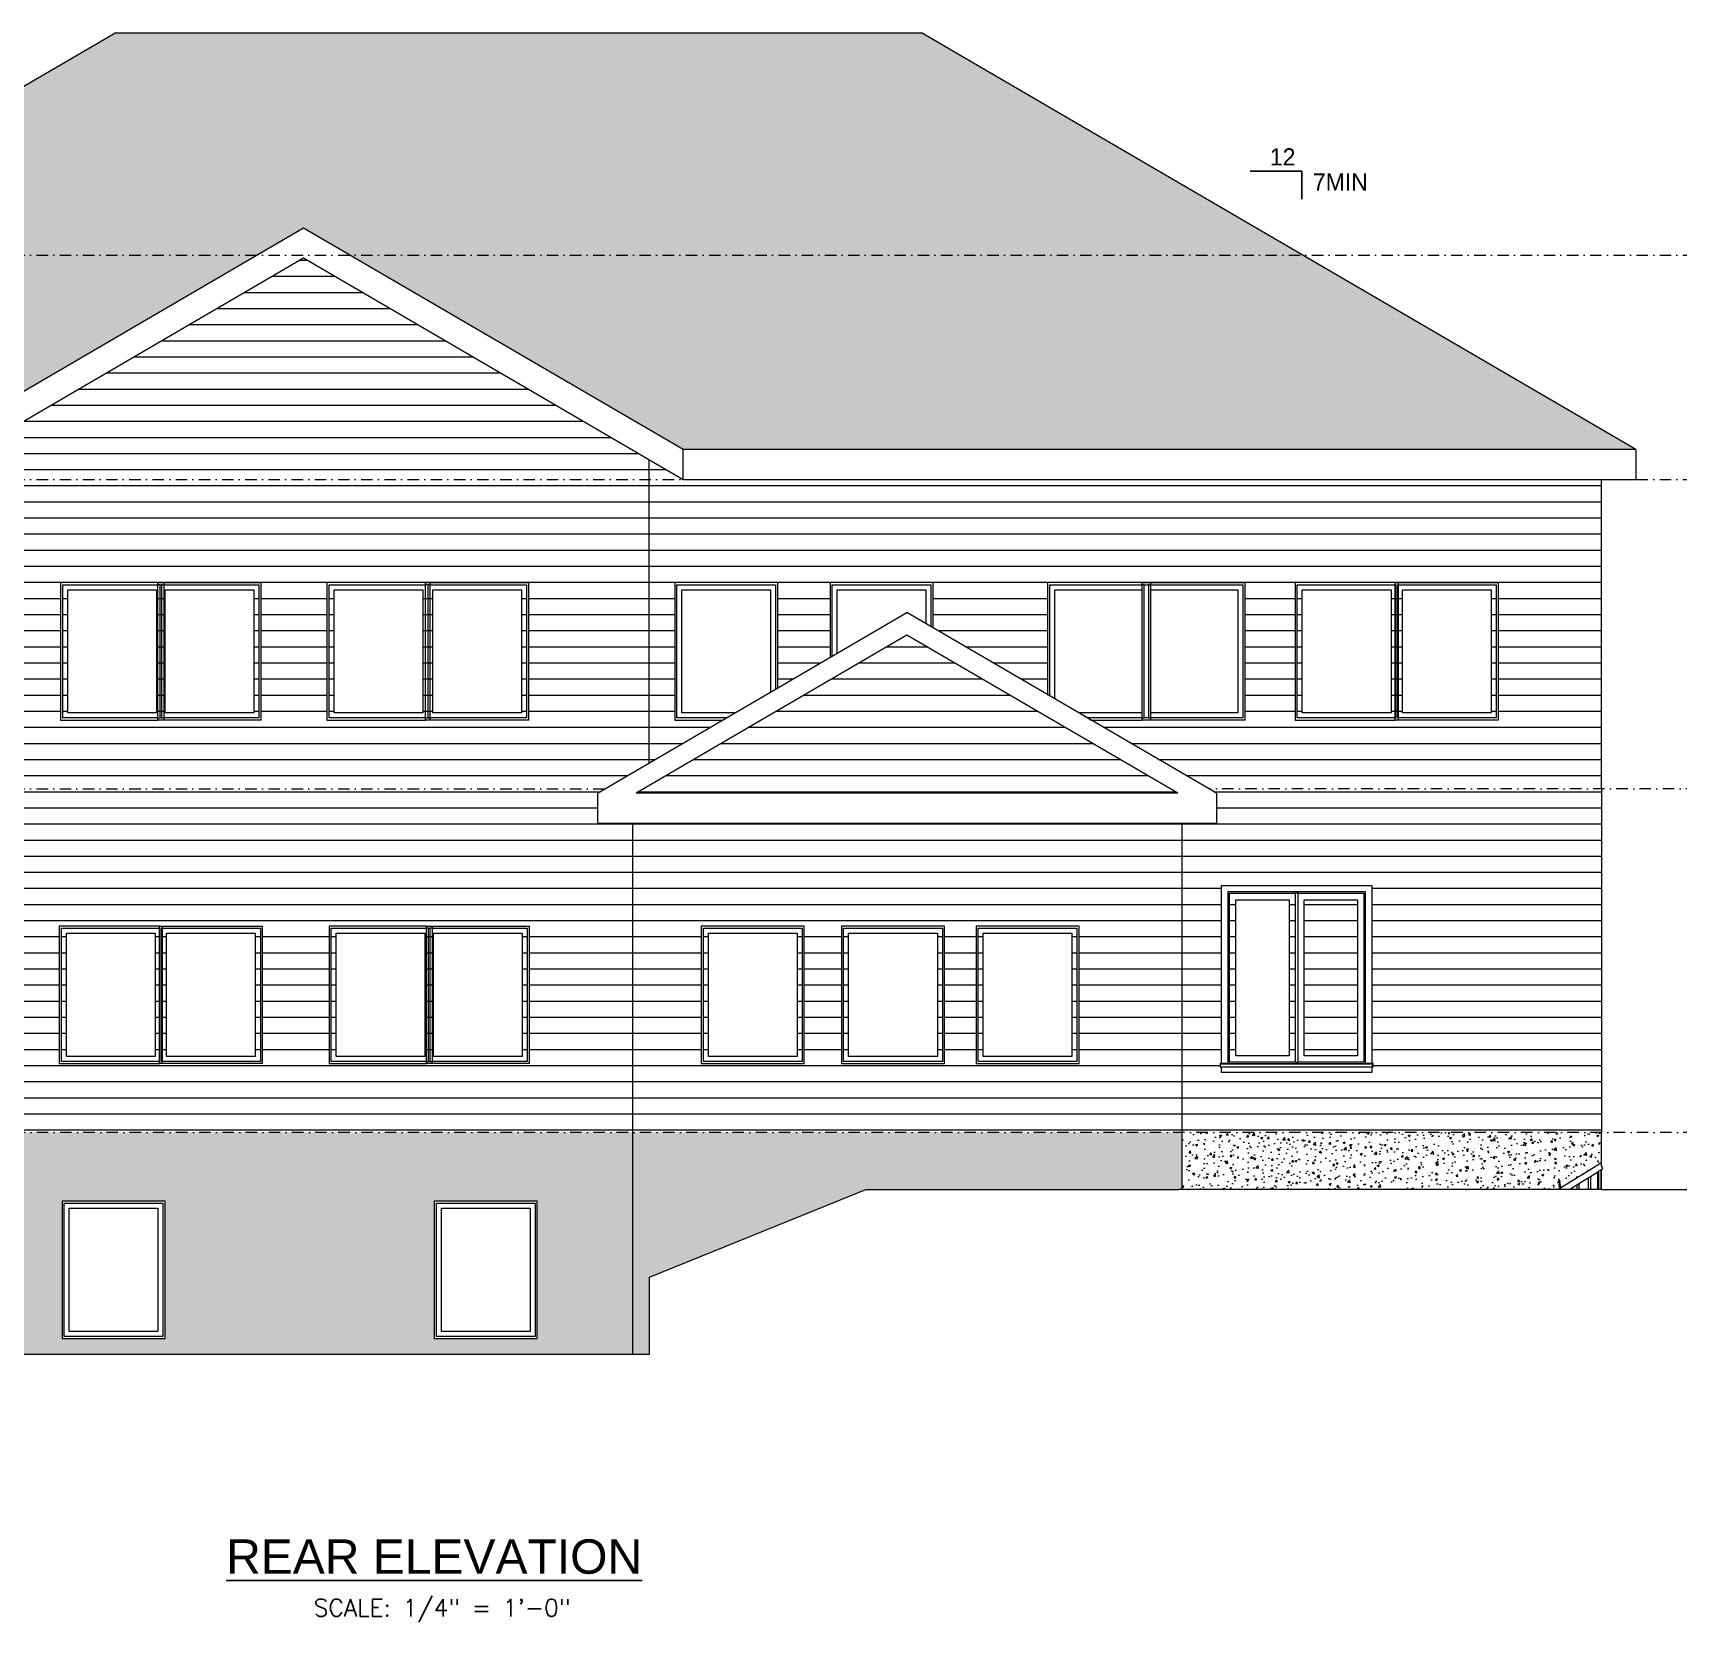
# Model space of a CAD drawing. Extents: x 4834 to 12794, y 1436 to 32221.
# Drawn here: x 11661 to 12235, y 2668 to 3223 of the extents above; entities that cross this region are included whole.
import ezdxf

# ---------------------------------------------------------------- set-up
doc = ezdxf.new("R2010")
doc.units = 0
doc.header["$LTSCALE"] = 8
doc.header["$MEASUREMENT"] = 0
doc.linetypes.add('DASHDOT', pattern=[1, 0.5, -0.25, 0, -0.25])
doc.linetypes.add('HIDDEN', pattern=[0.375, 0.25, -0.125])
doc.layers.get('0').update_dxf_attribs({"lineweight": 9})
doc.layers.add('A-WALLS.', color=7, linetype='Continuous')
doc.layers.add('WALLELEV1-2', color=7, linetype='Continuous')
doc.layers.add('DIM', color=8, linetype='Continuous', lineweight=5)
doc.layers.add('hatch', color=8, linetype='Continuous', lineweight=13)
doc.layers.add('FT-Text', color=7, linetype='Continuous', true_color=0x4f4527)
doc.layers.add('level', color=7, linetype='HIDDEN', lineweight=15, true_color=0x987172)
doc.styles.add('DIM60', font='romans.shx', dxfattribs={"height": 6})
doc.styles.get("Standard").update_dxf_attribs({"font": 'stylu.ttf'})
doc.styles.add('TITLE', font='arial.ttf', dxfattribs={"height": 12})
pattern_1 = [(0, (43.0626, -208.748), (1e-15, 5.625), [])]
pattern_2 = [(50, (43.0626, -208.748), (7.1726018, -0.6275213), [0.75, -8.25]), (355, (43.0626, -208.748), (-1.3875133, 7.5219213), [0.6, -6.6]), (100.451444, (43.66, -208.8006), (5.7850885, 6.8944), [0.637402, -7.011421]), (46.1842, (43.063, -206.748), (10.672413, -1.655193), [1.125, -12.375]), (96.63564, (43.952, -206.886), (9.3466195, 9.741186), [0.956103, -10.517138]), (351.18416, (43.063, -206.748), (9.346619, 9.741186), [0.9, -9.9]), (21, (44.0626, -207.248), (5.9690705, -4.026189), [0.75, -8.25]), (326, (44.0626, -207.248), (2.4331533, 7.2515005), [0.6, -6.6]), (71.451445, (44.56, -207.584), (8.4022238, 3.2253115), [0.637402, -7.011421]), (37.5, (43.0626, -208.7483), (0.12159855, 3.32893854), [0, -6.52, 0, -6.7, 0, -6.625]), (7.5, (43.0626, -208.7483), (2.6306954, 3.9441171), [0, -3.82, 0, -6.37, 0, -2.525]), (327.5, (40.8326, -208.7483), (5.33822436, -0.2255487), [0, -2.5, 0, -7.8, 0, -10.35]), (317.5, (39.8326, -208.7483), (5.8318617, 1.0010498), [0, -3.25, 0, -5.18, 0, -7.35])]

msp = doc.modelspace()

# ---------------------------------------------------------------- hatches: boundary and pattern name
at = {"layer": 'DIM'}
h = msp.add_hatch(dxfattribs=at)
h.set_pattern_fill('AR-CONC', color=1)
h.set_pattern_definition(pattern_2)
h.paths.add_polyline_path([(11634.51926, 2761.74459), (11635.76926, 2761.74459), (11870.04789, 2761.74459), (11870.04789, 2839.16538), (11634.51926, 2839.16538)])
h.paths.add_polyline_path([(11670.76926, 2815.16538), (11706.76926, 2815.16538), (11706.76926, 2767.16538), (11670.76926, 2767.16538)], flags=16)
h.paths.add_polyline_path([(11671.51926, 2814.41538), (11706.01926, 2814.41538), (11706.01926, 2767.91538), (11671.51926, 2767.91538)], flags=0)
h.paths.add_polyline_path([(11673.26926, 2812.66538), (11704.26926, 2812.66538), (11704.26926, 2769.66538), (11673.26926, 2769.66538)], flags=0)
h.paths.add_polyline_path([(11800.79789, 2815.16538), (11836.79789, 2815.16538), (11836.79789, 2767.16538), (11800.79789, 2767.16538)], flags=16)
h.paths.add_polyline_path([(11801.54789, 2814.41538), (11836.04789, 2814.41538), (11836.04789, 2767.91538), (11801.54789, 2767.91538)], flags=0)
h.paths.add_polyline_path([(11803.29789, 2812.66538), (11834.29789, 2812.66538), (11834.29789, 2769.66538), (11803.29789, 2769.66538)], flags=0)
h = msp.add_hatch(dxfattribs=at)
h.set_pattern_fill('AR-CONC', color=1)
h.set_pattern_definition(pattern_2)
h.paths.add_polyline_path([(12062.04789, 2839.16538), (11870.04789, 2839.16538), (11870.04789, 2761.74459), (11870.79789, 2761.74459), (11876.04789, 2761.74459), (11876.04789, 2788.60379), (11951.52693, 2819.21056), (12054.79789, 2819.21056), (12060.79789, 2819.21056), (12062.04789, 2819.21056)])
h = msp.add_hatch(dxfattribs=at)
h.set_pattern_fill('AR-CONC', color=1)
h.set_pattern_definition(pattern_2)
h.paths.add_polyline_path([(12207.26917, 2827.7472), (12208.26917, 2828.36538), (12208.51917, 2827.48552), (12208.51917, 2839.16538), (12062.04789, 2839.16538), (12062.04789, 2819.21056), (12193.4599, 2819.21056)])
at = {"layer": 'hatch', "linetype": 'ByBlock'}
h = msp.add_hatch(dxfattribs=at)
h.set_pattern_fill('AR-RSHKE', color=36, scale=0.65, style=0)
h.set_pattern_definition([(0, (43.0626, -208.748), (16.575, 7.8), [3.9, -3.25, 4.55, -1.95, 5.85, -2.6]), (0, (46.9626, -208.423), (16.575, 7.8), [3.25, -12.35, 2.6, -3.9]), (0, (54.7626, -209.236), (16.575, 7.8), [1.95, -20.15]), (90, (43.0626, -208.7483), (-5.525, 7.8), [7.475, -23.725]), (90, (46.9626, -208.7483), (-5.525, 7.8), [7.3125, -23.8875]), (90, (50.2126, -208.7483), (-5.525, 7.8), [6.825, -24.375]), (90, (54.7626, -209.236), (-5.525, 7.8), [7.475, -23.725]), (90, (56.7126, -209.236), (-5.525, 7.8), [7.475, -23.725]), (90, (62.5626, -208.7483), (-5.525, 7.8), [7.15, -24.05])])
h.paths.add_polyline_path([(12220.51917, 3077.58471), (11971.02377, 3223.12369), (11689.51456, 3223.12369), (11440.01917, 3077.58471), (11622.51926, 3077.58471), (11755.15857, 3154.95765), (11887.79789, 3077.58471)])
at = {"layer": 'hatch', "linetype": 'ByBlock', "true_color": 0xffffff}
h = msp.add_hatch(dxfattribs=at)
h.set_pattern_fill('ANSI31', scale=45, angle=315, style=0)
h.set_pattern_definition(pattern_1)
h.paths.add_polyline_path([(11634.51926, 2839.16538), (11870.04789, 2839.16538), (11870.04789, 2947.16538), (11857.79789, 2947.16538), (11857.79789, 2957.58471), (11875.79789, 2968.08471), (11875.79789, 3074.16538), (11869.79789, 3077.66538), (11755.15857, 3144.53831), (11634.51926, 3074.16538), (11634.51926, 2959.16538)])
h.paths.add_polyline_path([(11740.79789, 2911.16538), (11740.79789, 2863.16538), (11705.79789, 2863.16538), (11704.79789, 2863.16538), (11669.79789, 2863.16538), (11669.79789, 2911.16538), (11704.79789, 2911.16538), (11705.79789, 2911.16538)], flags=16)
h.paths.add_polyline_path([(11740.04789, 2910.41538), (11740.04789, 2863.91538), (11705.79789, 2863.91538), (11705.54789, 2863.91538), (11705.54789, 2910.41538)], flags=0)
h.paths.add_polyline_path([(11738.29789, 2908.66538), (11738.29789, 2865.66538), (11707.29789, 2865.66538), (11707.29789, 2908.66538)], flags=0)
h.paths.add_polyline_path([(11706.29789, 2983.16538), (11704.29789, 2983.16538), (11670.29789, 2983.16538), (11670.29789, 3031.16538), (11704.29789, 3031.16538), (11706.29789, 3031.16538), (11740.29789, 3031.16538), (11740.29789, 2983.16538)], flags=16)
h.paths.add_polyline_path([(11705.04789, 2910.41538), (11705.04789, 2863.91538), (11670.54789, 2863.91538), (11670.54789, 2910.41538), (11704.79789, 2910.41538)], flags=0)
h.paths.add_polyline_path([(11706.29789, 2983.91538), (11705.54789, 2983.91538), (11705.04789, 2983.91538), (11704.29789, 2983.91538), (11671.04789, 2983.91538), (11671.04789, 3030.41538), (11704.29789, 3030.41538), (11705.04789, 3030.41538), (11705.54789, 3030.41538), (11706.29789, 3030.41538), (11739.54789, 3030.41538), (11739.54789, 2983.91538)], flags=0)
h.paths.add_polyline_path([(11706.79789, 2985.66538), (11706.79789, 3028.66538), (11737.79789, 3028.66538), (11737.79789, 2985.66538)], flags=0)
h.paths.add_polyline_path([(11703.29789, 2908.66538), (11703.29789, 2865.66538), (11672.29789, 2865.66538), (11672.29789, 2908.66538)], flags=0)
h.paths.add_polyline_path([(11703.79789, 2985.66538), (11672.79789, 2985.66538), (11672.79789, 3028.66538), (11703.79789, 3028.66538)], flags=0)
h.paths.add_polyline_path([(11764.04789, 2911.16538), (11798.04789, 2911.16538), (11800.04789, 2911.16538), (11834.04789, 2911.16538), (11834.04789, 2863.16538), (11800.04789, 2863.16538), (11798.04789, 2863.16538), (11764.04789, 2863.16538)], flags=16)
h.paths.add_polyline_path([(11764.79789, 2910.41538), (11798.04789, 2910.41538), (11798.79789, 2910.41538), (11799.29789, 2910.41538), (11800.04789, 2910.41538), (11833.29789, 2910.41538), (11833.29789, 2863.91538), (11800.04789, 2863.91538), (11799.29789, 2863.91538), (11798.79789, 2863.91538), (11798.04789, 2863.91538), (11764.79789, 2863.91538)], flags=0)
h.paths.add_polyline_path([(11763.29789, 2983.16538), (11763.29789, 3031.16538), (11797.79789, 3031.16538), (11799.29789, 3031.16538), (11833.79789, 3031.16538), (11833.79789, 2983.16538), (11799.29789, 2983.16538), (11797.79789, 2983.16538)], flags=16)
h.paths.add_polyline_path([(11766.54789, 2908.66538), (11797.54789, 2908.66538), (11797.54789, 2865.66538), (11766.54789, 2865.66538)], flags=0)
h.paths.add_polyline_path([(11764.04789, 2983.91538), (11764.04789, 3030.41538), (11797.79789, 3030.41538), (11798.54789, 3030.41538), (11799.29789, 3030.41538), (11833.04789, 3030.41538), (11833.04789, 2983.91538), (11799.29789, 2983.91538), (11798.54789, 2983.91538), (11797.79789, 2983.91538)], flags=0)
h.paths.add_polyline_path([(11765.79789, 2985.66538), (11765.79789, 3028.66538), (11796.79789, 3028.66538), (11796.79789, 2985.66538)], flags=0)
h.paths.add_polyline_path([(11800.54789, 2908.66538), (11831.54789, 2908.66538), (11831.54789, 2865.66538), (11800.54789, 2865.66538)], flags=0)
h.paths.add_polyline_path([(11800.29789, 2985.66538), (11800.29789, 3028.66538), (11831.29789, 3028.66538), (11831.29789, 2985.66538)], flags=0)
at = {"layer": 'hatch', "linetype": 'ByBlock', "true_color": 0x939598}
h = msp.add_hatch(dxfattribs=at)
h.set_pattern_fill('ANSI31', color=252, scale=45, angle=315, style=0)
h.set_pattern_definition(pattern_1)
h.paths.add_polyline_path([(11887.79789, 3067.16538), (11875.79789, 3074.16538), (11875.79789, 2968.08471), (11901.65046, 2983.16538), (11884.79789, 2983.16538), (11884.79789, 3031.16538), (11920.79789, 3031.16538), (11920.79789, 2994.33471), (11939.04789, 3004.98055), (11939.04789, 3031.16538), (11975.04789, 3031.16538), (11975.04789, 3015.33471), (12015.04789, 2992.00138), (12015.04789, 3031.16538), (12048.04789, 3031.16538), (12051.04789, 3031.16538), (12084.04789, 3031.16538), (12084.04789, 2983.16538), (12051.04789, 2983.16538), (12048.04789, 2983.16538), (12030.19532, 2983.16538), (12074.04789, 2957.58471), (12074.04789, 2947.16538), (12062.04789, 2947.16538), (12062.04789, 2839.16538), (12208.51917, 2839.16538), (12208.51917, 2959.16538), (12208.51917, 3067.16538), (12202.51917, 3067.16538)])
h.paths.add_polyline_path([(12101.51917, 3031.16538), (12136.51917, 3031.16538), (12137.51917, 3031.16538), (12172.51917, 3031.16538), (12172.51917, 2983.16538), (12137.51917, 2983.16538), (12136.51917, 2983.16538), (12101.51917, 2983.16538)], flags=16)
h.paths.add_polyline_path([(12102.26917, 3030.41538), (12136.51917, 3030.41538), (12136.76917, 3030.41538), (12171.76917, 3030.41538), (12171.76917, 2983.91538), (12137.51917, 2983.91538), (12137.26917, 2983.91538), (12102.26917, 2983.91538)], flags=0)
h.paths.add_polyline_path([(12104.01917, 3028.66538), (12135.01917, 3028.66538), (12135.01917, 2985.66538), (12104.01917, 2985.66538)], flags=0)
h.paths.add_polyline_path([(12136.76917, 2983.91538), (12136.76917, 3030.41538), (12136.51917, 3030.41538), (12136.51917, 2983.91538)], flags=0)
h.paths.add_polyline_path([(12137.51917, 3030.41538), (12137.26917, 3030.41538), (12137.26917, 2983.91538), (12137.51917, 2983.91538)], flags=0)
h.paths.add_polyline_path([(12139.01917, 3028.66538), (12170.01917, 3028.66538), (12170.01917, 2985.66538), (12139.01917, 2985.66538)], flags=0)
h.paths.add_polyline_path([(12075.79789, 2925.41538), (12128.29789, 2925.41538), (12128.29789, 2863.16538), (12128.29789, 2860.04206), (12075.29789, 2860.04206), (12075.29789, 2863.0686), (12075.29789, 2863.16538), (12075.79789, 2863.16538)], flags=16)
h.paths.add_polyline_path([(12078.04789, 2863.16538), (12075.79789, 2863.16538), (12075.29789, 2863.0686), (12078.04789, 2863.0686)], flags=0)
h.paths.add_polyline_path([(12126.04789, 2923.16538), (12126.04789, 2863.16538), (12078.54789, 2863.16538), (12078.54789, 2923.16538)], flags=0)
h.paths.add_polyline_path([(12101.67289, 2922.66538), (12102.42289, 2922.66538), (12125.54789, 2922.66538), (12125.54789, 2863.66538), (12102.42289, 2863.66538), (12101.67289, 2863.66538)], flags=0)
h.paths.add_polyline_path([(12080.79789, 2920.41538), (12099.42289, 2920.41538), (12099.42289, 2865.91538), (12080.79789, 2865.91538)], flags=0)
h.paths.add_polyline_path([(12104.67289, 2920.41538), (12123.29789, 2920.41538), (12123.29789, 2865.91538), (12104.67289, 2865.91538)], flags=0)
at = {"layer": 'hatch', "linetype": 'ByBlock', "true_color": 0xffffff}
h = msp.add_hatch(dxfattribs=at)
h.set_pattern_fill('ANSI31', scale=45, angle=315, style=0)
h.set_pattern_definition(pattern_1)
h.paths.add_polyline_path([(12060.5472, 2957.58471), (11965.92289, 3012.78223), (11871.29858, 2957.58471)])
h = msp.add_hatch(dxfattribs=at)
h.set_pattern_fill('ANSI31', scale=45, angle=315, style=0)
h.set_pattern_definition(pattern_1)
h.paths.add_polyline_path([(11876.04789, 2947.16538), (11870.04789, 2947.16538), (11870.04789, 2839.16538), (12062.04789, 2839.16538), (12062.04789, 2947.16538), (12056.04789, 2947.16538)])
h.paths.add_polyline_path([(12026.04789, 2911.16538), (12026.04789, 2863.16538), (11990.04789, 2863.16538), (11990.04789, 2911.16538)], flags=16)
h.paths.add_polyline_path([(12025.29789, 2910.41538), (12025.29789, 2863.91538), (11990.79789, 2863.91538), (11990.79789, 2910.41538)], flags=0)
h.paths.add_polyline_path([(12023.54789, 2908.66538), (12023.54789, 2865.66538), (11992.54789, 2865.66538), (11992.54789, 2908.66538)], flags=0)
h.paths.add_polyline_path([(11979.04789, 2911.16538), (11979.04789, 2863.16538), (11943.04789, 2863.16538), (11943.04789, 2911.16538)], flags=16)
h.paths.add_polyline_path([(11978.29789, 2910.41538), (11978.29789, 2863.91538), (11943.79789, 2863.91538), (11943.79789, 2910.41538)], flags=0)
h.paths.add_polyline_path([(11976.54789, 2908.66538), (11976.54789, 2865.66538), (11945.54789, 2865.66538), (11945.54789, 2908.66538)], flags=0)
h.paths.add_polyline_path([(11930.04789, 2911.16538), (11930.04789, 2863.16538), (11894.04789, 2863.16538), (11894.04789, 2911.16538)], flags=16)
h.paths.add_polyline_path([(11929.29789, 2910.41538), (11929.29789, 2863.91538), (11894.79789, 2863.91538), (11894.79789, 2910.41538)], flags=0)
h.paths.add_polyline_path([(11927.54789, 2908.66538), (11927.54789, 2865.66538), (11896.54789, 2865.66538), (11896.54789, 2908.66538)], flags=0)

# ---------------------------------------------------------------- linework, layer by layer
for p, q in [((11689.51456, 3223.12369), (11440.01917, 3077.58471)), ((11689.51456, 3223.12369), (11971.02377, 3223.12369)), ((12220.51917, 3077.58471), (11971.02377, 3223.12369)), ((11755.15857, 3154.95765), (11622.51926, 3077.58471)), ((11887.79789, 3077.58471), (11755.15857, 3154.95765)), ((11634.51926, 3074.16538), (11755.15857, 3144.53831)), ((11755.15857, 3144.53831), (11869.79789, 3077.66538)), ((11869.79789, 3077.66538), (11875.79789, 3074.16538)), ((11887.79789, 3067.16538), (11887.79789, 3077.58471)), ((12220.51917, 3077.58471), (11887.79789, 3077.58471)), ((12220.51917, 3077.58471), (12220.51917, 3067.16538)), ((11875.79789, 3074.16538), (11887.79789, 3067.16538)), ((11875.79789, 3074.16538), (11875.79789, 2968.08471)), ((11887.79789, 3067.16538), (12202.51917, 3067.16538)), ((12202.51917, 3067.16538), (12208.51917, 3067.16538)), ((12208.51917, 3067.16538), (12220.51917, 3067.16538)), ((12208.51917, 2959.16538), (12208.51917, 3067.16538)), ((11857.79789, 2957.58471), (11965.92289, 3020.65763)), ((12074.04789, 2957.58471), (11965.92289, 3020.65763)), ((11965.92289, 3012.78223), (11871.29858, 2957.58471)), ((12060.5472, 2957.58471), (11965.92289, 3012.78223)), ((11857.79789, 2957.58471), (11857.79789, 2947.16538)), ((12060.5472, 2957.58471), (11871.29858, 2957.58471)), ((12074.04789, 2957.58471), (12074.04789, 2947.16538)), ((12208.51917, 2959.16538), (12208.51917, 2839.16538)), ((11857.79789, 2947.16538), (11870.04789, 2947.16538)), ((11870.04789, 2947.16538), (11870.04789, 2761.74459)), ((11870.04789, 2947.16538), (11876.04789, 2947.16538)), ((11876.04789, 2947.16538), (12056.04789, 2947.16538)), ((12056.04789, 2947.16538), (12062.04789, 2947.16538)), ((12062.04789, 2819.21056), (12062.04789, 2947.16538)), ((12062.04789, 2947.16538), (12074.04789, 2947.16538)), ((12208.51917, 2827.48552), (12208.51917, 2839.16538)), ((12207.26917, 2827.7472), (12193.4599, 2819.21056)), ((12208.26917, 2828.36538), (12207.26917, 2827.7472)), ((12208.26917, 2828.36538), (12208.51917, 2827.48552)), ((12200.64417, 2821.30045), (12203.89417, 2823.30954)), ((12203.89417, 2823.30954), (12204.64417, 2823.77317)), ((12203.89417, 2823.30954), (12203.89417, 2819.21056)), ((12204.64417, 2823.77317), (12207.26917, 2825.3959)), ((12204.64417, 2823.77317), (12204.64417, 2819.21056)), ((12207.26917, 2825.3959), (12207.51917, 2825.55045)), ((12207.26917, 2819.21056), (12207.26917, 2825.3959)), ((12207.51917, 2825.55045), (12208.26917, 2826.01408)), ((12207.51917, 2825.55045), (12207.51917, 2819.21056)), ((12208.26917, 2826.01408), (12208.51917, 2826.16863)), ((12208.26917, 2826.01408), (12208.26917, 2819.21056)), ((12208.51917, 2827.48552), (12208.83744, 2826.36538)), ((12208.51917, 2826.16863), (12208.83744, 2826.36538)), ((12208.51917, 2819.21056), (12208.51917, 2826.16863)), ((11876.04789, 2788.60379), (11951.52693, 2819.21056)), ((11951.52693, 2819.21056), (12054.79789, 2819.21056)), ((12054.79789, 2819.21056), (12060.79789, 2819.21056)), ((12193.4599, 2819.21056), (12060.79789, 2819.21056)), ((12197.26346, 2819.21056), (12193.4599, 2819.21056)), ((12197.26346, 2819.21056), (12199.89417, 2820.83681)), ((12199.89417, 2819.21056), (12197.26346, 2819.21056)), ((12199.89417, 2820.83681), (12200.64417, 2821.30045)), ((12199.89417, 2820.83681), (12199.89417, 2819.21056)), ((12200.64417, 2819.21056), (12199.89417, 2819.21056)), ((12200.64417, 2821.30045), (12200.64417, 2819.21056)), ((12203.89417, 2819.21056), (12200.64417, 2819.21056)), ((12204.64417, 2819.21056), (12203.89417, 2819.21056)), ((12207.26917, 2819.21056), (12204.64417, 2819.21056)), ((12207.51917, 2819.21056), (12207.26917, 2819.21056)), ((12208.26917, 2819.21056), (12207.51917, 2819.21056)), ((12208.51917, 2819.21056), (12208.26917, 2819.21056)), ((12208.51917, 2819.21056), (12350.58459, 2819.21056)), ((11876.04789, 2761.74459), (11876.04789, 2788.60379)), ((11635.76926, 2761.74459), (11870.79789, 2761.74459)), ((11870.79789, 2761.74459), (11876.04789, 2761.74459))]:
    msp.add_line(p, q)
at = {"color": 2}
for p, q in [((11670.29789, 3031.16538), (11670.29789, 2983.16538)), ((11704.29789, 3031.16538), (11670.29789, 3031.16538)), ((11671.04789, 2983.91538), (11671.04789, 3030.41538)), ((11671.04789, 3030.41538), (11704.29789, 3030.41538)), ((11672.79789, 2985.66538), (11672.79789, 3028.66538)), ((11672.79789, 3028.66538), (11703.79789, 3028.66538)), ((11703.79789, 3028.66538), (11703.79789, 2985.66538)), ((11704.29789, 3031.16538), (11706.29789, 3031.16538)), ((11704.29789, 3030.41538), (11704.29789, 3031.16538)), ((11704.29789, 2983.91538), (11704.29789, 3030.41538)), ((11705.04789, 3030.41538), (11704.29789, 3030.41538)), ((11705.04789, 2983.91538), (11705.04789, 3030.41538)), ((11705.04789, 3030.41538), (11705.54789, 3030.41538)), ((11705.54789, 3030.41538), (11705.54789, 2983.91538)), ((11706.29789, 3030.41538), (11705.54789, 3030.41538)), ((11706.29789, 3031.16538), (11740.29789, 3031.16538)), ((11706.29789, 3031.16538), (11706.29789, 3030.41538)), ((11706.29789, 3030.41538), (11739.54789, 3030.41538)), ((11706.29789, 3030.41538), (11706.29789, 2983.91538)), ((11706.79789, 2985.66538), (11706.79789, 3028.66538)), ((11706.79789, 3028.66538), (11737.79789, 3028.66538)), ((11737.79789, 3028.66538), (11737.79789, 2985.66538)), ((11739.54789, 3030.41538), (11739.54789, 2983.91538)), ((11740.29789, 2983.16538), (11740.29789, 3031.16538)), ((11763.29789, 3031.16538), (11763.29789, 2983.16538)), ((11797.79789, 3031.16538), (11763.29789, 3031.16538)), ((11764.04789, 2983.91538), (11764.04789, 3030.41538)), ((11764.04789, 3030.41538), (11797.79789, 3030.41538)), ((11765.79789, 2985.66538), (11765.79789, 3028.66538)), ((11765.79789, 3028.66538), (11796.79789, 3028.66538)), ((11796.79789, 3028.66538), (11796.79789, 2985.66538)), ((11797.79789, 3031.16538), (11799.29789, 3031.16538)), ((11797.79789, 3030.41538), (11797.79789, 3031.16538)), ((11798.54789, 3030.41538), (11797.79789, 3030.41538)), ((11797.79789, 2983.91538), (11797.79789, 3030.41538)), ((11798.54789, 3030.41538), (11798.54789, 2983.91538)), ((11799.29789, 3030.41538), (11798.54789, 3030.41538)), ((11799.29789, 3031.16538), (11833.79789, 3031.16538)), ((11799.29789, 3031.16538), (11799.29789, 3030.41538)), ((11799.29789, 3030.41538), (11833.04789, 3030.41538)), ((11799.29789, 3030.41538), (11799.29789, 2983.91538)), ((11800.29789, 2985.66538), (11800.29789, 3028.66538)), ((11800.29789, 3028.66538), (11831.29789, 3028.66538)), ((11831.29789, 3028.66538), (11831.29789, 2985.66538)), ((11833.04789, 3030.41538), (11833.04789, 2983.91538)), ((11833.79789, 2983.16538), (11833.79789, 3031.16538)), ((11920.79789, 3031.16538), (11884.79789, 3031.16538)), ((11884.79789, 3031.16538), (11884.79789, 2983.16538)), ((11885.54789, 2983.91538), (11885.54789, 3030.41538)), ((11885.54789, 3030.41538), (11920.04789, 3030.41538)), ((11887.29789, 2985.66538), (11887.29789, 3028.66538)), ((11887.29789, 3028.66538), (11918.29789, 3028.66538)), ((11918.29789, 3028.66538), (11918.29789, 2992.87638)), ((11920.04789, 3030.41538), (11920.04789, 2993.89721)), ((11920.79789, 2994.33471), (11920.79789, 3031.16538)), ((11975.04789, 3031.16538), (11939.04789, 3031.16538)), ((11939.04789, 3031.16538), (11939.04789, 3004.98055)), ((11939.79789, 3005.41805), (11939.79789, 3030.41538)), ((11939.79789, 3030.41538), (11974.29789, 3030.41538)), ((11941.54789, 3006.43888), (11941.54789, 3028.66538)), ((11941.54789, 3028.66538), (11972.54789, 3028.66538)), ((11972.54789, 3028.66538), (11972.54789, 3016.79305)), ((11974.29789, 3030.41538), (11974.29789, 3015.77221)), ((11975.04789, 3015.33471), (11975.04789, 3031.16538)), ((12015.04789, 3031.16538), (12015.04789, 2992.00138)), ((12048.04789, 3031.16538), (12015.04789, 3031.16538)), ((12015.79789, 2991.56388), (12015.79789, 3030.41538)), ((12015.79789, 3030.41538), (12048.04789, 3030.41538)), ((12017.54789, 2990.54305), (12017.54789, 3028.66538)), ((12017.54789, 3028.66538), (12048.04789, 3028.66538)), ((12048.04789, 3031.16538), (12051.04789, 3031.16538)), ((12048.04789, 3030.41538), (12048.04789, 3031.16538)), ((12048.79789, 3030.41538), (12048.04789, 3030.41538)), ((12048.04789, 3028.66538), (12048.04789, 3030.41538)), ((12048.04789, 2985.66538), (12048.04789, 3028.66538)), ((12048.79789, 2983.91538), (12048.79789, 3030.41538)), ((12048.79789, 3030.41538), (12050.29789, 3030.41538)), ((12050.29789, 3030.41538), (12050.29789, 2983.91538)), ((12051.04789, 3030.41538), (12050.29789, 3030.41538)), ((12051.04789, 3031.16538), (12084.04789, 3031.16538)), ((12051.04789, 3031.16538), (12051.04789, 3030.41538)), ((12051.04789, 3030.41538), (12083.29789, 3030.41538)), ((12051.04789, 3030.41538), (12051.04789, 3028.66538)), ((12051.04789, 3028.66538), (12081.54789, 3028.66538)), ((12051.04789, 3028.66538), (12051.04789, 2985.66538)), ((12081.54789, 3028.66538), (12081.54789, 2985.66538)), ((12083.29789, 3030.41538), (12083.29789, 2983.91538)), ((12084.04789, 2983.16538), (12084.04789, 3031.16538)), ((12101.51917, 3031.16538), (12101.51917, 2983.16538)), ((12136.51917, 3031.16538), (12101.51917, 3031.16538)), ((12102.26917, 2983.91538), (12102.26917, 3030.41538)), ((12102.26917, 3030.41538), (12136.51917, 3030.41538)), ((12104.01917, 2985.66538), (12104.01917, 3028.66538)), ((12104.01917, 3028.66538), (12135.01917, 3028.66538)), ((12135.01917, 3028.66538), (12135.01917, 2985.66538)), ((12136.51917, 3031.16538), (12137.51917, 3031.16538)), ((12136.51917, 3030.41538), (12136.51917, 3031.16538)), ((12136.76917, 3030.41538), (12136.51917, 3030.41538)), ((12136.51917, 2983.91538), (12136.51917, 3030.41538)), ((12136.76917, 2983.91538), (12136.76917, 3030.41538)), ((12137.26917, 3030.41538), (12137.26917, 2983.91538)), ((12137.51917, 3030.41538), (12137.26917, 3030.41538)), ((12137.51917, 3031.16538), (12172.51917, 3031.16538)), ((12137.51917, 3031.16538), (12137.51917, 3030.41538)), ((12137.51917, 3030.41538), (12171.76917, 3030.41538)), ((12137.51917, 3030.41538), (12137.51917, 2983.91538)), ((12139.01917, 2985.66538), (12139.01917, 3028.66538)), ((12139.01917, 3028.66538), (12170.01917, 3028.66538)), ((12170.01917, 3028.66538), (12170.01917, 2985.66538)), ((12171.76917, 3030.41538), (12171.76917, 2983.91538)), ((12172.51917, 2983.16538), (12172.51917, 3031.16538)), ((12015.79789, 2991.56388), (12015.04789, 2992.00138)), ((12017.54789, 2990.54305), (12015.79789, 2991.56388)), ((12025.9096, 2985.66538), (12017.54789, 2990.54305)), ((11670.29789, 2983.16538), (11704.29789, 2983.16538)), ((11704.29789, 2983.91538), (11671.04789, 2983.91538)), ((11703.79789, 2985.66538), (11672.79789, 2985.66538)), ((11704.29789, 2983.16538), (11704.29789, 2983.91538)), ((11704.29789, 2983.91538), (11705.04789, 2983.91538)), ((11706.29789, 2983.16538), (11704.29789, 2983.16538)), ((11705.54789, 2983.91538), (11705.04789, 2983.91538)), ((11705.54789, 2983.91538), (11706.29789, 2983.91538)), ((11739.54789, 2983.91538), (11706.29789, 2983.91538)), ((11706.29789, 2983.91538), (11706.29789, 2983.16538)), ((11740.29789, 2983.16538), (11706.29789, 2983.16538)), ((11737.79789, 2985.66538), (11706.79789, 2985.66538)), ((11763.29789, 2983.16538), (11797.79789, 2983.16538)), ((11797.79789, 2983.91538), (11764.04789, 2983.91538)), ((11796.79789, 2985.66538), (11765.79789, 2985.66538)), ((11797.79789, 2983.16538), (11797.79789, 2983.91538)), ((11797.79789, 2983.91538), (11798.54789, 2983.91538)), ((11799.29789, 2983.16538), (11797.79789, 2983.16538)), ((11798.54789, 2983.91538), (11799.29789, 2983.91538)), ((11833.04789, 2983.91538), (11799.29789, 2983.91538)), ((11799.29789, 2983.91538), (11799.29789, 2983.16538)), ((11833.79789, 2983.16538), (11799.29789, 2983.16538)), ((11831.29789, 2985.66538), (11800.29789, 2985.66538)), ((11884.79789, 2983.16538), (11901.65046, 2983.16538)), ((11902.93618, 2983.91538), (11885.54789, 2983.91538)), ((11905.93618, 2985.66538), (11887.29789, 2985.66538)), ((12048.04789, 2985.66538), (12025.9096, 2985.66538)), ((12028.9096, 2983.91538), (12025.9096, 2985.66538)), ((12048.04789, 2983.91538), (12028.9096, 2983.91538)), ((12030.19532, 2983.16538), (12028.9096, 2983.91538)), ((12030.19532, 2983.16538), (12048.04789, 2983.16538)), ((12048.04789, 2983.91538), (12048.04789, 2985.66538)), ((12048.04789, 2983.16538), (12048.04789, 2983.91538)), ((12048.04789, 2983.91538), (12048.79789, 2983.91538)), ((12051.04789, 2983.16538), (12048.04789, 2983.16538)), ((12050.29789, 2983.91538), (12048.79789, 2983.91538)), ((12050.29789, 2983.91538), (12051.04789, 2983.91538)), ((12081.54789, 2985.66538), (12051.04789, 2985.66538)), ((12051.04789, 2985.66538), (12051.04789, 2983.91538)), ((12083.29789, 2983.91538), (12051.04789, 2983.91538)), ((12051.04789, 2983.91538), (12051.04789, 2983.16538)), ((12084.04789, 2983.16538), (12051.04789, 2983.16538)), ((12101.51917, 2983.16538), (12136.51917, 2983.16538)), ((12136.51917, 2983.91538), (12102.26917, 2983.91538)), ((12135.01917, 2985.66538), (12104.01917, 2985.66538)), ((12136.51917, 2983.16538), (12136.51917, 2983.91538)), ((12136.51917, 2983.91538), (12136.76917, 2983.91538)), ((12137.51917, 2983.16538), (12136.51917, 2983.16538)), ((12137.26917, 2983.91538), (12137.51917, 2983.91538)), ((12171.76917, 2983.91538), (12137.51917, 2983.91538)), ((12137.51917, 2983.91538), (12137.51917, 2983.16538)), ((12172.51917, 2983.16538), (12137.51917, 2983.16538)), ((12170.01917, 2985.66538), (12139.01917, 2985.66538)), ((12075.79789, 2925.41538), (12128.29789, 2925.41538)), ((12075.79789, 2863.16538), (12075.79789, 2925.41538)), ((12128.29789, 2925.41538), (12128.29789, 2863.16538)), ((12126.04789, 2923.16538), (12078.04789, 2923.16538)), ((12078.04789, 2923.16538), (12078.04789, 2863.16538)), ((12078.54789, 2863.66538), (12078.54789, 2922.66538)), ((12078.54789, 2922.66538), (12101.67289, 2922.66538)), ((12080.79789, 2920.41538), (12099.42289, 2920.41538)), ((12080.79789, 2865.91538), (12080.79789, 2920.41538)), ((12099.42289, 2920.41538), (12099.42289, 2865.91538)), ((12101.67289, 2863.66538), (12101.67289, 2922.66538)), ((12102.42289, 2922.66538), (12101.67289, 2922.66538)), ((12102.42289, 2922.66538), (12102.42289, 2863.66538)), ((12102.42289, 2922.66538), (12125.54789, 2922.66538)), ((12104.67289, 2920.41538), (12123.29789, 2920.41538)), ((12104.67289, 2865.91538), (12104.67289, 2920.41538)), ((12123.29789, 2920.41538), (12123.29789, 2865.91538)), ((12125.54789, 2922.66538), (12125.54789, 2863.66538)), ((12126.04789, 2863.16538), (12126.04789, 2923.16538)), ((11669.79789, 2911.16538), (11669.79789, 2863.16538)), ((11704.79789, 2911.16538), (11669.79789, 2911.16538)), ((11670.54789, 2863.91538), (11670.54789, 2910.41538)), ((11670.54789, 2910.41538), (11704.79789, 2910.41538)), ((11672.29789, 2865.66538), (11672.29789, 2908.66538)), ((11672.29789, 2908.66538), (11703.29789, 2908.66538)), ((11703.29789, 2908.66538), (11703.29789, 2865.66538)), ((11704.79789, 2911.16538), (11705.79789, 2911.16538)), ((11704.79789, 2910.41538), (11704.79789, 2911.16538)), ((11705.04789, 2910.41538), (11704.79789, 2910.41538)), ((11704.79789, 2863.91538), (11704.79789, 2910.41538)), ((11705.04789, 2863.91538), (11705.04789, 2910.41538)), ((11705.54789, 2910.41538), (11705.54789, 2863.91538)), ((11705.79789, 2910.41538), (11705.54789, 2910.41538)), ((11705.79789, 2911.16538), (11740.79789, 2911.16538)), ((11705.79789, 2911.16538), (11705.79789, 2910.41538)), ((11705.79789, 2910.41538), (11740.04789, 2910.41538)), ((11705.79789, 2910.41538), (11705.79789, 2863.91538)), ((11707.29789, 2865.66538), (11707.29789, 2908.66538)), ((11707.29789, 2908.66538), (11738.29789, 2908.66538)), ((11738.29789, 2908.66538), (11738.29789, 2865.66538)), ((11740.04789, 2910.41538), (11740.04789, 2863.91538)), ((11740.79789, 2863.16538), (11740.79789, 2911.16538)), ((11764.04789, 2911.16538), (11764.04789, 2863.16538)), ((11798.04789, 2911.16538), (11764.04789, 2911.16538)), ((11764.79789, 2863.91538), (11764.79789, 2910.41538)), ((11764.79789, 2910.41538), (11798.04789, 2910.41538)), ((11766.54789, 2865.66538), (11766.54789, 2908.66538)), ((11766.54789, 2908.66538), (11797.54789, 2908.66538)), ((11797.54789, 2908.66538), (11797.54789, 2865.66538)), ((11798.04789, 2911.16538), (11800.04789, 2911.16538)), ((11798.04789, 2910.41538), (11798.04789, 2911.16538)), ((11798.04789, 2863.91538), (11798.04789, 2910.41538)), ((11798.79789, 2910.41538), (11798.04789, 2910.41538)), ((11798.79789, 2863.91538), (11798.79789, 2910.41538)), ((11798.79789, 2910.41538), (11799.29789, 2910.41538)), ((11799.29789, 2910.41538), (11799.29789, 2863.91538)), ((11800.04789, 2910.41538), (11799.29789, 2910.41538)), ((11800.04789, 2911.16538), (11834.04789, 2911.16538)), ((11800.04789, 2911.16538), (11800.04789, 2910.41538)), ((11800.04789, 2910.41538), (11833.29789, 2910.41538)), ((11800.04789, 2910.41538), (11800.04789, 2863.91538)), ((11800.54789, 2865.66538), (11800.54789, 2908.66538)), ((11800.54789, 2908.66538), (11831.54789, 2908.66538)), ((11831.54789, 2908.66538), (11831.54789, 2865.66538)), ((11833.29789, 2910.41538), (11833.29789, 2863.91538)), ((11834.04789, 2863.16538), (11834.04789, 2911.16538)), ((11930.04789, 2911.16538), (11894.04789, 2911.16538)), ((11894.04789, 2911.16538), (11894.04789, 2863.16538)), ((11894.79789, 2863.91538), (11894.79789, 2910.41538)), ((11894.79789, 2910.41538), (11929.29789, 2910.41538)), ((11896.54789, 2865.66538), (11896.54789, 2908.66538)), ((11896.54789, 2908.66538), (11927.54789, 2908.66538)), ((11927.54789, 2908.66538), (11927.54789, 2865.66538)), ((11929.29789, 2910.41538), (11929.29789, 2863.91538)), ((11930.04789, 2863.16538), (11930.04789, 2911.16538)), ((11979.04789, 2911.16538), (11943.04789, 2911.16538)), ((11943.04789, 2911.16538), (11943.04789, 2863.16538)), ((11943.79789, 2863.91538), (11943.79789, 2910.41538)), ((11943.79789, 2910.41538), (11978.29789, 2910.41538)), ((11945.54789, 2865.66538), (11945.54789, 2908.66538)), ((11945.54789, 2908.66538), (11976.54789, 2908.66538)), ((11976.54789, 2908.66538), (11976.54789, 2865.66538)), ((11978.29789, 2910.41538), (11978.29789, 2863.91538)), ((11979.04789, 2863.16538), (11979.04789, 2911.16538)), ((12026.04789, 2911.16538), (11990.04789, 2911.16538)), ((11990.04789, 2911.16538), (11990.04789, 2863.16538)), ((11990.79789, 2863.91538), (11990.79789, 2910.41538)), ((11990.79789, 2910.41538), (12025.29789, 2910.41538)), ((11992.54789, 2865.66538), (11992.54789, 2908.66538)), ((11992.54789, 2908.66538), (12023.54789, 2908.66538)), ((12023.54789, 2908.66538), (12023.54789, 2865.66538)), ((12025.29789, 2910.41538), (12025.29789, 2863.91538)), ((12026.04789, 2863.16538), (12026.04789, 2911.16538)), ((11669.79789, 2863.16538), (11704.79789, 2863.16538)), ((11704.79789, 2863.91538), (11670.54789, 2863.91538)), ((11703.29789, 2865.66538), (11672.29789, 2865.66538)), ((11704.79789, 2863.16538), (11704.79789, 2863.91538)), ((11704.79789, 2863.91538), (11705.04789, 2863.91538)), ((11705.79789, 2863.16538), (11704.79789, 2863.16538)), ((11705.54789, 2863.91538), (11705.79789, 2863.91538)), ((11740.04789, 2863.91538), (11705.79789, 2863.91538)), ((11705.79789, 2863.91538), (11705.79789, 2863.16538)), ((11740.79789, 2863.16538), (11705.79789, 2863.16538)), ((11738.29789, 2865.66538), (11707.29789, 2865.66538)), ((11764.04789, 2863.16538), (11798.04789, 2863.16538)), ((11798.04789, 2863.91538), (11764.79789, 2863.91538)), ((11797.54789, 2865.66538), (11766.54789, 2865.66538)), ((11798.04789, 2863.16538), (11798.04789, 2863.91538)), ((11798.04789, 2863.91538), (11798.79789, 2863.91538)), ((11800.04789, 2863.16538), (11798.04789, 2863.16538)), ((11799.29789, 2863.91538), (11798.79789, 2863.91538)), ((11799.29789, 2863.91538), (11800.04789, 2863.91538)), ((11833.29789, 2863.91538), (11800.04789, 2863.91538)), ((11800.04789, 2863.91538), (11800.04789, 2863.16538)), ((11834.04789, 2863.16538), (11800.04789, 2863.16538)), ((11831.54789, 2865.66538), (11800.54789, 2865.66538)), ((11894.04789, 2863.16538), (11930.04789, 2863.16538)), ((11929.29789, 2863.91538), (11894.79789, 2863.91538)), ((11927.54789, 2865.66538), (11896.54789, 2865.66538)), ((11943.04789, 2863.16538), (11979.04789, 2863.16538)), ((11978.29789, 2863.91538), (11943.79789, 2863.91538)), ((11976.54789, 2865.66538), (11945.54789, 2865.66538)), ((11990.04789, 2863.16538), (12026.04789, 2863.16538)), ((12025.29789, 2863.91538), (11990.79789, 2863.91538)), ((12023.54789, 2865.66538), (11992.54789, 2865.66538)), ((12075.29789, 2863.16538), (12075.29789, 2863.0686)), ((12075.79789, 2863.16538), (12075.29789, 2863.16538)), ((12075.29789, 2863.0686), (12128.79789, 2863.0686)), ((12075.29789, 2863.0686), (12075.29789, 2861.91538)), ((12078.04789, 2863.16538), (12075.79789, 2863.16538)), ((12078.04789, 2863.16538), (12126.04789, 2863.16538)), ((12101.67289, 2863.66538), (12078.54789, 2863.66538)), ((12099.42289, 2865.91538), (12080.79789, 2865.91538)), ((12101.67289, 2863.66538), (12102.42289, 2863.66538)), ((12125.54789, 2863.66538), (12102.42289, 2863.66538)), ((12123.29789, 2865.91538), (12104.67289, 2865.91538)), ((12128.29789, 2863.16538), (12126.04789, 2863.16538)), ((12128.79789, 2863.16538), (12128.29789, 2863.16538)), ((12128.79789, 2863.0686), (12128.79789, 2863.16538)), ((12128.79789, 2861.91538), (12128.79789, 2863.0686)), ((12075.79789, 2861.91538), (12075.29789, 2861.91538)), ((12075.79789, 2860.04206), (12075.79789, 2861.91538)), ((12128.29789, 2861.91538), (12075.79789, 2861.91538)), ((12128.29789, 2860.04206), (12075.79789, 2860.04206)), ((12128.29789, 2861.91538), (12128.29789, 2860.04206)), ((12128.79789, 2861.91538), (12128.29789, 2861.91538)), ((11706.76926, 2815.16538), (11670.76926, 2815.16538)), ((11670.76926, 2815.16538), (11670.76926, 2767.16538)), ((11671.51926, 2767.91538), (11671.51926, 2814.41538)), ((11671.51926, 2814.41538), (11706.01926, 2814.41538)), ((11673.26926, 2769.66538), (11673.26926, 2812.66538)), ((11673.26926, 2812.66538), (11704.26926, 2812.66538)), ((11704.26926, 2812.66538), (11704.26926, 2769.66538)), ((11706.01926, 2814.41538), (11706.01926, 2767.91538)), ((11706.76926, 2767.16538), (11706.76926, 2815.16538)), ((11836.79789, 2815.16538), (11800.79789, 2815.16538)), ((11800.79789, 2815.16538), (11800.79789, 2767.16538)), ((11801.54789, 2767.91538), (11801.54789, 2814.41538)), ((11801.54789, 2814.41538), (11836.04789, 2814.41538)), ((11803.29789, 2769.66538), (11803.29789, 2812.66538)), ((11803.29789, 2812.66538), (11834.29789, 2812.66538)), ((11834.29789, 2812.66538), (11834.29789, 2769.66538)), ((11836.04789, 2814.41538), (11836.04789, 2767.91538)), ((11836.79789, 2767.16538), (11836.79789, 2815.16538)), ((11670.76926, 2767.16538), (11706.76926, 2767.16538)), ((11706.01926, 2767.91538), (11671.51926, 2767.91538)), ((11704.26926, 2769.66538), (11673.26926, 2769.66538)), ((11800.79789, 2767.16538), (11836.79789, 2767.16538)), ((11836.04789, 2767.91538), (11801.54789, 2767.91538)), ((11834.29789, 2769.66538), (11803.29789, 2769.66538))]:
    msp.add_line(p, q, dxfattribs=at)
at = {"layer": 'FT-Text', "ltscale": 0.25}
for p, q in [((12085.82331, 3174.81244), (12103.82331, 3174.81244)), ((12103.82331, 3174.81244), (12103.82331, 3165.06244))]:
    msp.add_line(p, q, dxfattribs=at)
at = {"layer": 'level', "linetype": 'DASHDOT'}
for p, q in [((11345.98145, 3145.51033), (12340.93275, 3145.51033)), ((11345.98145, 3067.16538), (12340.93275, 3067.16538)), ((11345.98145, 2959.16538), (11860.50761, 2959.16538)), ((12339.21866, 2959.16538), (12071.33818, 2959.16538)), ((12338.28311, 2839.16538), (11344.93492, 2839.16538))]:
    msp.add_line(p, q, dxfattribs=at)

# ---------------------------------------------------------------- texts
at = {"layer": 'A-WALLS.', "color": 7, "linetype": 'Continuous', "lineweight": 25, "style": 'DIM60'}
msp.add_text('SCALE: 1/4" = 1\'-0" ', height=6, dxfattribs=at).set_placement((11758.69145, 2670.12599))
at = {"layer": 'FT-Text', "ltscale": 0.25, "insert": (12101.62503, 3182.82115), "char_height": 6, "attachment_point": 3}
msp.add_mtext('12', dxfattribs=at)
at = {"layer": 'FT-Text', "ltscale": 0.25, "insert": (12126.90147, 3174.07654), "char_height": 6, "width": 5.2093704, "attachment_point": 3}
msp.add_mtext('7MIN', dxfattribs=at)
at = {"layer": 'WALLELEV1-2', "color": 4, "insert": (11800.76359, 2697.01619), "char_height": 12, "width": 247.4081515, "attachment_point": 2, "style": 'TITLE'}
msp.add_mtext('\\A1;{\\LREAR ELEVATION}', dxfattribs=at)

doc.saveas('drawing.dxf')
